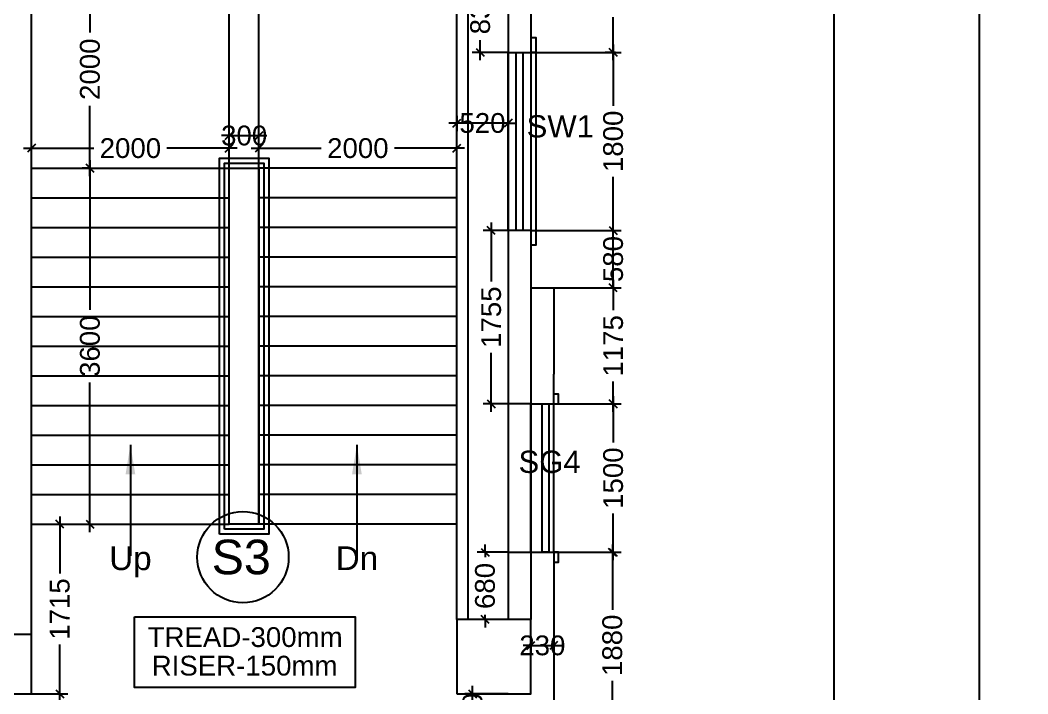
# Model space of a CAD drawing. Extents: x 7897917 to 8423973, y -6487334 to -6173396.
# Drawn here: x 8033650 to 8043838, y -6345081 to -6338270 of the extents above; entities that cross this region are included whole.
import ezdxf
from ezdxf.enums import TextEntityAlignment as Align

# ---------------------------------------------------------------- set-up
doc = ezdxf.new("R2010")
doc.units = 0
doc.header["$LTSCALE"] = 600
doc.header["$MEASUREMENT"] = 0
doc.header["$PDMODE"] = 35
doc.layers.get('0').update_dxf_attribs({"linetype": 'CONTINUOUS'})
doc.layers.get('Defpoints').update_dxf_attribs({"linetype": 'CONTINUOUS'})
for name, color, linetype in [('chajja', 7, 'CONTINUOUS'), ('DIM', 8, 'CONTINUOUS'), ('Ele Proje.', 7, 'CONTINUOUS'), ('Ele. Proj', 7, 'CONTINUOUS'), ('joinery', 7, 'CONTINUOUS'), ('LA-column', 3, 'CONTINUOUS'), ('Railing', 21, 'CONTINUOUS'), ('Staircase', 7, 'CONTINUOUS'), ('Stairscase', 7, 'CONTINUOUS'), ('STEPS', 7, 'CONTINUOUS'), ('TEXT', 6, 'CONTINUOUS'), ('Walls', 7, 'CONTINUOUS'), ('WIN', 151, 'CONTINUOUS'), ('Working Dim', 5, 'CONTINUOUS')]:
    doc.layers.add(name, color=color, linetype=linetype)
doc.styles.add('ari', font='arial.ttf')
doc.styles.add('ARIAL', font='arial.ttf')
doc.styles.get("Standard").update_dxf_attribs({"font": 'romans.shx'})
doc.dimstyles.new('int. dim', dxfattribs={"dimtxt": 450, "dimasz": 80, "dimexe": 80, "dimexo": 0, "dimgap": 70, "dimtad": 0, "dimdec": 0, "dimzin": 12, "dimdsep": 46, "dimtxsty": 'ari', "dimblk": 'OBLIQUE', "dimcen": 2, "dimdle": 80, "dimclrd": 256, "dimclre": 256, "dimclrt": 6, "dimadec": 0, "dimazin": 0, "dimtfac": 1, "dimtdec": 0, "dimtix": 1, "dimtmove": 2, "dimatfit": 3, "dimfxl": 1, "dimtolj": 1, "dimtzin": 0, "dimlwd": -1, "dimlwe": -1, "dimarcsym": 0})
doc.dimstyles.new('STANDARD$0', dxfattribs={"dimscale": 0, "dimtxt": 150, "dimasz": 125, "dimexe": 0.75, "dimexo": 1, "dimgap": 25, "dimtad": 1, "dimdec": 0, "dimdsep": 46, "dimtxsty": 'Standard', "dimblk1": 'DOT', "dimblk2": 'DOT', "dimsah": 1, "dimcen": 2.5, "dimclrd": 1, "dimclre": 1, "dimclrt": 3, "dimadec": 0, "dimazin": 0, "dimtfac": 1, "dimtdec": 0, "dimtmove": 0, "dimatfit": 3, "dimldrblk": 'DOT', "dimfxl": 1, "dimtolj": 1, "dimtzin": 0, "dimarcsym": 0})

# ---------------------------------------------------------------- blocks, each defined once
blk = doc.blocks.new('_Oblique')
at = {"color": 0, "linetype": 'ByBlock', "lineweight": -2}
blk.add_line((-0.5, -0.5), (0.5, 0.5), dxfattribs=at)
blk = doc.blocks.new('*D234')
at = {"layer": 'Defpoints', "color": 0, "transparency": 16777216}
for p in [(8038814.099037186, -6337015.365521153, 5.131057828136074), (8038813.921112464, -6454873.916221187), (8043345.835860398, -6454873.916221187)]:
    blk.add_point(p, dxfattribs=at)
at = {"layer": 'DIM', "color": 8, "transparency": 16777216}
for p, q in [((8043345.835860398, -6336715.365521153), (8043345.835860398, -6393995.738415509)), ((8038814.099037186, -6337015.365521153), (8043645.835860398, -6337015.365521153)), ((8043345.835860398, -6455173.916221187), (8043345.835860398, -6397893.543326832)), ((8038813.921112464, -6454873.916221187), (8043645.835860398, -6454873.916221187))]:
    blk.add_line(p, q, dxfattribs=at)
at = {"layer": 'DIM', "color": 8, "transparency": 16777216, "xscale": 300, "yscale": 300, "zscale": 300}
for p, rotation in [((8043345.835860398, -6337015.365521153), 90), ((8043345.835860398, -6454873.916221187), 270)]:
    blk.add_blockref('_Oblique', p, dxfattribs=dict(at, rotation=rotation))
at = {"layer": 'DIM', "color": 7, "transparency": 16777216, "insert": (8043345.8358604, -6395944.64087117), "char_height": 750, "attachment_point": 5, "rotation": 90, "style": 'ari'}
blk.add_mtext('\\A1;117.86m', dxfattribs=at)
blk = doc.blocks.new('*D235')
at = {"layer": 'Defpoints', "color": 0, "transparency": 16777216}
for p in [(8038814.099037186, -6337015.365521153, 4.100008518121458), (8041875.79803197, -6337015.365521153), (8038813.921112465, -6372995.776310718, -1.031049310014616)]:
    blk.add_point(p, dxfattribs=at)
at = {"layer": 'DIM', "color": 8, "transparency": 16777216}
for p, q in [((8041875.79803197, -6336715.365521153), (8041875.79803197, -6353312.978146495)), ((8038814.099037186, -6337015.365521153), (8042175.79803197, -6337015.365521153)), ((8041875.79803197, -6373295.776310718), (8041875.79803197, -6356698.163685376)), ((8038813.921112465, -6372995.776310718), (8042175.79803197, -6372995.776310718))]:
    blk.add_line(p, q, dxfattribs=at)
at = {"layer": 'DIM', "color": 8, "transparency": 16777216, "xscale": 300, "yscale": 300, "zscale": 300}
for p, rotation in [((8041875.79803197, -6337015.365521153), 90), ((8041875.79803197, -6372995.776310718), 270)]:
    blk.add_blockref('_Oblique', p, dxfattribs=dict(at, rotation=rotation))
at = {"layer": 'DIM', "color": 7, "transparency": 16777216, "insert": (8041875.798031972, -6355005.570915935), "char_height": 750, "attachment_point": 5, "rotation": 90, "style": 'ari'}
blk.add_mtext('\\A1;35.98m', dxfattribs=at)
blk = doc.blocks.new('*D891')
at = {"layer": 'Defpoints', "color": 0, "transparency": 16777216}
for p in [(8033764.812997095, -6339564.635084581), (8033764.812997095, -6339765.917351328, 14.83048742367828), (8035764.400998797, -6339765.917335688, 1.03104933321642)]:
    blk.add_point(p, dxfattribs=at)
at = {"layer": 'Working Dim', "transparency": 16777216}
for p, q in [((8033684.812997095, -6339564.635084581), (8034394.606997946, -6339564.635084581)), ((8033764.812997095, -6339765.917351328), (8033764.812997095, -6339484.635084581)), ((8035844.400998797, -6339564.635084581), (8035134.606997946, -6339564.635084581)), ((8035764.400998797, -6339765.917335688), (8035764.400998797, -6339484.635084581))]:
    blk.add_line(p, q, dxfattribs=at)
at = {"layer": 'Working Dim', "transparency": 16777216, "xscale": 80, "yscale": 80, "zscale": 80, "rotation": 180}
blk.add_blockref('_Oblique', (8033764.812997095, -6339564.635084581), dxfattribs=at)
at = {"layer": 'Working Dim', "transparency": 16777216, "xscale": 80, "yscale": 80, "zscale": 80}
blk.add_blockref('_Oblique', (8035764.400998797, -6339564.635084581), dxfattribs=at)
at = {"layer": 'Working Dim', "color": 6, "transparency": 16777216, "insert": (8034764.606997946, -6339564.635084581), "char_height": 200, "attachment_point": 5, "style": 'ari'}
blk.add_mtext('\\A1;2000', dxfattribs=at)
blk = doc.blocks.new('*D892')
at = {"layer": 'Defpoints', "color": 0, "transparency": 16777216}
for p in [(8038064.011003054, -6339564.635084581), (8036064.633575307, -6339765.917342285, 1.03104933321642), (8038064.011003054, -6339765.917351327, 14.83048742370011)]:
    blk.add_point(p, dxfattribs=at)
at = {"layer": 'Working Dim', "transparency": 16777216}
for p, q in [((8035984.633575307, -6339564.635084581), (8036694.32228918, -6339564.635084581)), ((8036064.633575307, -6339765.917342285), (8036064.633575307, -6339484.635084581)), ((8038144.011003054, -6339564.635084581), (8037434.32228918, -6339564.635084581)), ((8038064.011003054, -6339765.917351327), (8038064.011003054, -6339484.635084581))]:
    blk.add_line(p, q, dxfattribs=at)
at = {"layer": 'Working Dim', "transparency": 16777216, "xscale": 80, "yscale": 80, "zscale": 80, "rotation": 180}
blk.add_blockref('_Oblique', (8036064.633575307, -6339564.635084581), dxfattribs=at)
at = {"layer": 'Working Dim', "transparency": 16777216, "xscale": 80, "yscale": 80, "zscale": 80}
blk.add_blockref('_Oblique', (8038064.011003054, -6339564.635084581), dxfattribs=at)
at = {"layer": 'Working Dim', "color": 6, "transparency": 16777216, "insert": (8037064.32228918, -6339564.635084581), "char_height": 200, "attachment_point": 5, "style": 'ari'}
blk.add_mtext('\\A1;2000', dxfattribs=at)
blk = doc.blocks.new('*D904')
at = {"layer": 'Defpoints', "color": 0, "transparency": 16777216}
for p in [(8036064.633575306, -6339437.044125341), (8035764.400998797, -6339765.917335687), (8036064.633575306, -6339765.917335687, 1.031049333210831)]:
    blk.add_point(p, dxfattribs=at)
at = {"layer": 'Working Dim', "transparency": 16777216}
for p, q in [((8035764.400998797, -6339765.917335687), (8035764.400998797, -6339357.044125341)), ((8036064.633575306, -6339765.917335687), (8036064.633575306, -6339357.044125341)), ((8035764.400998797, -6339437.044125341), (8035684.400998797, -6339437.044125341)), ((8035764.400998797, -6339437.044125341), (8036064.633575306, -6339437.044125341)), ((8036064.633575306, -6339437.044125341), (8036144.633575306, -6339437.044125341))]:
    blk.add_line(p, q, dxfattribs=at)
at = {"layer": 'Working Dim', "transparency": 16777216, "xscale": 80, "yscale": 80, "zscale": 80}
blk.add_blockref('_Oblique', (8035764.400998797, -6339437.044125341), dxfattribs=at)
at = {"layer": 'Working Dim', "transparency": 16777216, "xscale": 80, "yscale": 80, "zscale": 80, "rotation": 180}
blk.add_blockref('_Oblique', (8036064.633575306, -6339437.044125341), dxfattribs=at)
at = {"layer": 'Working Dim', "color": 6, "transparency": 16777216, "insert": (8035914.517287051, -6339437.044125341), "char_height": 200, "attachment_point": 5, "style": 'ari'}
blk.add_mtext('\\A1;300', dxfattribs=at)
blk = doc.blocks.new('*D905')
at = {"layer": 'Defpoints', "color": 0, "transparency": 16777216}
for p in [(8034355.830031091, -6339765.917335686, 1.03104944535562), (8034355.830031085, -6339765.917335686), (8033920.544275256, -6343365.917335683, 1.031049445356541)]:
    blk.add_point(p, dxfattribs=at)
at = {"layer": 'Working Dim', "transparency": 16777216}
for p, q in [((8034355.830031085, -6339685.917335686), (8034355.830031085, -6341197.69086911)), ((8034355.830031091, -6339765.917335686), (8034275.830031085, -6339765.917335686)), ((8034355.830031085, -6343445.917335683), (8034355.830031085, -6341934.143802261)), ((8033920.544275256, -6343365.917335683), (8034435.830031085, -6343365.917335683))]:
    blk.add_line(p, q, dxfattribs=at)
at = {"layer": 'Working Dim', "transparency": 16777216, "xscale": 80, "yscale": 80, "zscale": 80}
for p, rotation in [((8034355.830031085, -6339765.917335686), 90), ((8034355.830031085, -6343365.917335683), 270)]:
    blk.add_blockref('_Oblique', p, dxfattribs=dict(at, rotation=rotation))
at = {"layer": 'Working Dim', "color": 6, "transparency": 16777216, "insert": (8034355.830031087, -6341565.917335684), "char_height": 200, "attachment_point": 5, "rotation": 90, "style": 'ari'}
blk.add_mtext('\\A1;3600', dxfattribs=at)
blk = doc.blocks.new('*D906')
at = {"layer": 'Defpoints', "color": 0, "transparency": 16777216}
for p in [(8034355.830034158, -6337765.516498879, 14.83048742367828), (8034355.830031085, -6337765.516498879), (8034355.830031091, -6339765.917335686, 1.03104944535562)]:
    blk.add_point(p, dxfattribs=at)
at = {"layer": 'Working Dim', "transparency": 16777216}
for p, q in [((8034355.830031085, -6337685.516498879), (8034355.830031085, -6338395.716917282)), ((8034355.830034158, -6337765.516498879), (8034275.830031085, -6337765.516498879)), ((8034355.830031085, -6339845.917335686), (8034355.830031085, -6339135.716917282)), ((8034355.830031091, -6339765.917335686), (8034275.830031085, -6339765.917335686))]:
    blk.add_line(p, q, dxfattribs=at)
at = {"layer": 'Working Dim', "transparency": 16777216, "xscale": 80, "yscale": 80, "zscale": 80}
for p, rotation in [((8034355.830031085, -6337765.516498879), 90), ((8034355.830031085, -6339765.917335686), 270)]:
    blk.add_blockref('_Oblique', p, dxfattribs=dict(at, rotation=rotation))
at = {"layer": 'Working Dim', "color": 6, "transparency": 16777216, "insert": (8034355.830031087, -6338765.716917281), "char_height": 200, "attachment_point": 5, "rotation": 90, "style": 'ari'}
blk.add_mtext('\\A1;2000', dxfattribs=at)
blk = doc.blocks.new('*D1242')
at = {"layer": 'Defpoints', "color": 0, "transparency": 16777216}
for p in [(8033765.280981665, -6343365.917335683, 1.031049445504323), (8034051.055518573, -6343365.917335683), (8033765.280981663, -6345080.476712003, 11176.85139845695)]:
    blk.add_point(p, dxfattribs=at)
at = {"layer": 'Working Dim', "transparency": 16777216}
for p, q in [((8034051.055518573, -6343285.917335683), (8034051.055518573, -6343863.224308972)), ((8033765.280981665, -6343365.917335683), (8034131.055518573, -6343365.917335683)), ((8034051.055518573, -6345160.476712003), (8034051.055518573, -6344583.169738713)), ((8033765.280981663, -6345080.476712003), (8034131.055518573, -6345080.476712003))]:
    blk.add_line(p, q, dxfattribs=at)
at = {"layer": 'Working Dim', "transparency": 16777216, "xscale": 80, "yscale": 80, "zscale": 80}
for p, rotation in [((8034051.055518573, -6343365.917335683), 90), ((8034051.055518573, -6345080.476712003), 270)]:
    blk.add_blockref('_Oblique', p, dxfattribs=dict(at, rotation=rotation))
at = {"layer": 'Working Dim', "color": 6, "transparency": 16777216, "insert": (8034051.055518575, -6344223.197023842), "char_height": 200, "attachment_point": 5, "rotation": 90, "style": 'ari'}
blk.add_mtext('\\A1;1715', dxfattribs=at)
blk = doc.blocks.new('*D1408')
at = {"layer": 'Defpoints', "color": 0, "transparency": 16777216}
for p in [(8039044.048847394, -6340974.738257286), (8039645.861711658, -6340974.738257286), (8039044.06114171, -6342149.743591747)]:
    blk.add_point(p, dxfattribs=at)
at = {"layer": 'Working Dim', "transparency": 16777216}
for p, q in [((8039645.861711658, -6340894.738257286), (8039645.861711658, -6341202.268209646)), ((8039044.048847394, -6340974.738257286), (8039725.861711658, -6340974.738257286)), ((8039645.861711658, -6342229.743591747), (8039645.861711658, -6341922.213639387)), ((8039044.06114171, -6342149.743591747), (8039725.861711658, -6342149.743591747))]:
    blk.add_line(p, q, dxfattribs=at)
at = {"layer": 'Working Dim', "transparency": 16777216, "xscale": 80, "yscale": 80, "zscale": 80}
for p, rotation in [((8039645.861711658, -6340974.738257286), 90), ((8039645.861711658, -6342149.743591747), 270)]:
    blk.add_blockref('_Oblique', p, dxfattribs=dict(at, rotation=rotation))
at = {"layer": 'Working Dim', "color": 6, "transparency": 16777216, "insert": (8039645.861711659, -6341562.240924516), "char_height": 200, "attachment_point": 5, "rotation": 90, "style": 'ari'}
blk.add_mtext('\\A1;1175', dxfattribs=at)
blk = doc.blocks.new('*D1409')
at = {"layer": 'Defpoints', "color": 0, "transparency": 16777216}
for p in [(8038814.048900323, -6337164.866209297, 44.80457261608811), (8039645.832119063, -6337164.866209297), (8038814.048900323, -6338594.95500421, 36.13619233037204)]:
    blk.add_point(p, dxfattribs=at)
at = {"layer": 'Working Dim', "transparency": 16777216}
for p, q in [((8039645.832119063, -6337084.866209297), (8039645.832119063, -6337521.029297067)), ((8038814.048900323, -6337164.866209297), (8039725.832119063, -6337164.866209297)), ((8039645.832119063, -6338674.95500421), (8039645.832119063, -6338238.791916439)), ((8038814.048900323, -6338594.95500421), (8039725.832119063, -6338594.95500421))]:
    blk.add_line(p, q, dxfattribs=at)
at = {"layer": 'Working Dim', "transparency": 16777216, "xscale": 80, "yscale": 80, "zscale": 80}
for p, rotation in [((8039645.832119063, -6337164.866209297), 90), ((8039645.832119063, -6338594.95500421), 270)]:
    blk.add_blockref('_Oblique', p, dxfattribs=dict(at, rotation=rotation))
at = {"layer": 'Working Dim', "color": 6, "transparency": 16777216, "insert": (8039645.832119065, -6337879.910606752), "char_height": 200, "attachment_point": 5, "rotation": 90, "style": 'ari'}
blk.add_mtext('\\A1;1430', dxfattribs=at)
blk = doc.blocks.new('*D1410')
at = {"layer": 'Defpoints', "color": 0, "transparency": 16777216}
for p in [(8038301.39696189, -6337764.844354635), (8038584.051141577, -6337764.844354635, 63.04131831486474), (8038584.048847394, -6338594.95500421, 36.13619233037204)]:
    blk.add_point(p, dxfattribs=at)
at = {"layer": 'Working Dim', "transparency": 16777216}
for p, q in [((8038301.39696189, -6337684.844354635), (8038301.39696189, -6337889.162980923)), ((8038584.051141577, -6337764.844354635), (8038221.39696189, -6337764.844354635)), ((8038301.39696189, -6338674.95500421), (8038301.39696189, -6338470.636377921)), ((8038584.048847394, -6338594.95500421), (8038221.39696189, -6338594.95500421))]:
    blk.add_line(p, q, dxfattribs=at)
at = {"layer": 'Working Dim', "transparency": 16777216, "xscale": 80, "yscale": 80, "zscale": 80}
for p, rotation in [((8038301.39696189, -6337764.844354635), 90), ((8038301.39696189, -6338594.95500421), 270)]:
    blk.add_blockref('_Oblique', p, dxfattribs=dict(at, rotation=rotation))
at = {"layer": 'Working Dim', "color": 6, "transparency": 16777216, "insert": (8038301.396961892, -6338179.899679421), "char_height": 200, "attachment_point": 5, "rotation": 90, "style": 'ari'}
blk.add_mtext('\\A1;830', dxfattribs=at)
blk = doc.blocks.new('*D1411')
at = {"layer": 'Defpoints', "color": 0, "transparency": 16777216}
for p in [(8039094.067867906, -6342149.743591906, 14.25348385769404), (8039645.861711658, -6342149.743591906), (8039044.068099713, -6343649.743591906, 19.38454168436873)]:
    blk.add_point(p, dxfattribs=at)
at = {"layer": 'Working Dim', "transparency": 16777216}
for p, q in [((8039645.861711658, -6342069.743591906), (8039645.861711658, -6342540.862282219)), ((8039094.067867906, -6342149.743591906), (8039725.861711658, -6342149.743591906)), ((8039645.861711658, -6343729.743591906), (8039645.861711658, -6343258.624901592)), ((8039044.068099713, -6343649.743591906), (8039725.861711658, -6343649.743591906))]:
    blk.add_line(p, q, dxfattribs=at)
at = {"layer": 'Working Dim', "transparency": 16777216, "xscale": 80, "yscale": 80, "zscale": 80}
for p, rotation in [((8039645.861711658, -6342149.743591906), 90), ((8039645.861711658, -6343649.743591906), 270)]:
    blk.add_blockref('_Oblique', p, dxfattribs=dict(at, rotation=rotation))
at = {"layer": 'Working Dim', "color": 6, "transparency": 16777216, "insert": (8039645.861711659, -6342899.743591905), "char_height": 200, "attachment_point": 5, "rotation": 90, "style": 'ari'}
blk.add_mtext('\\A1;1500', dxfattribs=at)
blk = doc.blocks.new('*D1412')
at = {"layer": 'Defpoints', "color": 0, "transparency": 16777216}
for p in [(8038813.858633659, -6340394.925411613, 110.4381130434931), (8039645.861711658, -6340394.925411613), (8039044.048847396, -6340974.738257288, 111.389218223738)]:
    blk.add_point(p, dxfattribs=at)
at = {"layer": 'Working Dim', "transparency": 16777216}
for p, q in [((8038813.858633659, -6340394.925411613), (8039725.861711658, -6340394.925411613)), ((8039645.861711658, -6340394.925411613), (8039645.861711658, -6340314.925411613)), ((8039645.861711658, -6340974.738257288), (8039645.861711658, -6340394.925411613)), ((8039044.048847396, -6340974.738257288), (8039725.861711658, -6340974.738257288)), ((8039645.861711658, -6340974.738257288), (8039645.861711658, -6341054.738257288))]:
    blk.add_line(p, q, dxfattribs=at)
at = {"layer": 'Working Dim', "transparency": 16777216, "xscale": 80, "yscale": 80, "zscale": 80}
for p, rotation in [((8039645.861711658, -6340394.925411613), 270), ((8039645.861711658, -6340974.738257288), 90)]:
    blk.add_blockref('_Oblique', p, dxfattribs=dict(at, rotation=rotation))
at = {"layer": 'Working Dim', "color": 6, "transparency": 16777216, "insert": (8039645.861711659, -6340684.831834449), "char_height": 200, "attachment_point": 5, "rotation": 90, "style": 'ari'}
blk.add_mtext('\\A1;580', dxfattribs=at)
blk = doc.blocks.new('*D1413')
at = {"layer": 'Defpoints', "color": 0, "transparency": 16777216}
for p in [(8039645.861711658, -6338594.95500421), (8039668.22053015, -6338594.95500421, 4.502714918353917), (8038813.858633659, -6340394.925411613, 110.4381130434931)]:
    blk.add_point(p, dxfattribs=at)
at = {"layer": 'Working Dim', "transparency": 16777216}
for p, q in [((8039645.861711658, -6338514.95500421), (8039645.861711658, -6339136.058898225)), ((8039668.22053015, -6338594.95500421), (8039565.861711658, -6338594.95500421)), ((8039645.861711658, -6340474.925411613), (8039645.861711658, -6339853.821517598)), ((8038813.858633659, -6340394.925411613), (8039725.861711658, -6340394.925411613))]:
    blk.add_line(p, q, dxfattribs=at)
at = {"layer": 'Working Dim', "transparency": 16777216, "xscale": 80, "yscale": 80, "zscale": 80}
for p, rotation in [((8039645.861711658, -6338594.95500421), 90), ((8039645.861711658, -6340394.925411613), 270)]:
    blk.add_blockref('_Oblique', p, dxfattribs=dict(at, rotation=rotation))
at = {"layer": 'Working Dim', "color": 6, "transparency": 16777216, "insert": (8039645.861711659, -6339494.940207911), "char_height": 200, "attachment_point": 5, "rotation": 90, "style": 'ari'}
blk.add_mtext('\\A1;1800', dxfattribs=at)
blk = doc.blocks.new('*D1415')
at = {"layer": 'Defpoints', "color": 0, "transparency": 16777216}
for p in [(8038224.219970956, -6345079.975422397), (8038583.838230371, -6345079.975422397, 36.13619233055215), (8038583.838230371, -6345530.183002745, 27.03005586507692)]:
    blk.add_point(p, dxfattribs=at)
at = {"layer": 'Working Dim', "transparency": 16777216}
for p, q in [((8038583.838230371, -6345079.975422397), (8038144.219970956, -6345079.975422397)), ((8038224.219970956, -6345079.975422397), (8038224.219970956, -6344999.975422397)), ((8038224.219970956, -6345530.183002745), (8038224.219970956, -6345079.975422397)), ((8038583.838230371, -6345530.183002745), (8038144.219970956, -6345530.183002745)), ((8038224.219970956, -6345530.183002745), (8038224.219970956, -6345610.183002745))]:
    blk.add_line(p, q, dxfattribs=at)
at = {"layer": 'Working Dim', "transparency": 16777216, "xscale": 80, "yscale": 80, "zscale": 80}
for p, rotation in [((8038224.219970956, -6345079.975422397), 270), ((8038224.219970956, -6345530.183002745), 90)]:
    blk.add_blockref('_Oblique', p, dxfattribs=dict(at, rotation=rotation))
at = {"layer": 'Working Dim', "color": 6, "transparency": 16777216, "insert": (8038224.219970957, -6345305.07921257), "char_height": 200, "attachment_point": 5, "rotation": 90, "style": 'ari'}
blk.add_mtext('\\A1;450', dxfattribs=at)
blk = doc.blocks.new('*D1416')
at = {"layer": 'Defpoints', "color": 0, "transparency": 16777216}
for p in [(8039044.075057346, -6343649.743592068, 186.3194818464603), (8039043.838223241, -6345530.182025424, 103.41152103091), (8039637.073996422, -6345530.182025424)]:
    blk.add_point(p, dxfattribs=at)
at = {"layer": 'Working Dim', "transparency": 16777216}
for p, q in [((8039044.075057346, -6343649.743592068), (8039717.073996422, -6343649.743592068)), ((8039637.073996422, -6343569.743592068), (8039637.073996422, -6344231.08149906)), ((8039637.073996422, -6345610.182025424), (8039637.073996422, -6344948.844118432)), ((8039043.838223241, -6345530.182025424), (8039717.073996422, -6345530.182025424))]:
    blk.add_line(p, q, dxfattribs=at)
at = {"layer": 'Working Dim', "transparency": 16777216, "xscale": 80, "yscale": 80, "zscale": 80}
for p, rotation in [((8039637.073996422, -6343649.743592068), 90), ((8039637.073996422, -6345530.182025424), 270)]:
    blk.add_blockref('_Oblique', p, dxfattribs=dict(at, rotation=rotation))
at = {"layer": 'Working Dim', "color": 6, "transparency": 16777216, "insert": (8039637.073996424, -6344589.962808745), "char_height": 200, "attachment_point": 5, "rotation": 90, "style": 'ari'}
blk.add_mtext('\\A1;1880', dxfattribs=at)
blk = doc.blocks.new('*D1418')
at = {"layer": 'Defpoints', "color": 0, "transparency": 16777216}
for p in [(8038814.288307736, -6344501.715779118, 68.57508254323376), (8039044.048847396, -6344509.031143969, 180.8994796080515), (8039044.048847396, -6344591.932291359)]:
    blk.add_point(p, dxfattribs=at)
at = {"layer": 'Working Dim', "transparency": 16777216}
for p, q in [((8038814.288307736, -6344501.715779118), (8038814.288307736, -6344671.932291359)), ((8039044.048847396, -6344509.031143969), (8039044.048847396, -6344671.932291359)), ((8038814.288307736, -6344591.932291359), (8038734.288307736, -6344591.932291359)), ((8038814.288307736, -6344591.932291359), (8039044.048847396, -6344591.932291359)), ((8039044.048847396, -6344591.932291359), (8039124.048847396, -6344591.932291359))]:
    blk.add_line(p, q, dxfattribs=at)
at = {"layer": 'Working Dim', "transparency": 16777216, "xscale": 80, "yscale": 80, "zscale": 80}
blk.add_blockref('_Oblique', (8038814.288307736, -6344591.932291359), dxfattribs=at)
at = {"layer": 'Working Dim', "transparency": 16777216, "xscale": 80, "yscale": 80, "zscale": 80, "rotation": 180}
blk.add_blockref('_Oblique', (8039044.048847396, -6344591.932291359), dxfattribs=at)
at = {"layer": 'Working Dim', "color": 6, "transparency": 16777216, "insert": (8038929.168577566, -6344591.932291359), "char_height": 200, "attachment_point": 5, "style": 'ari'}
blk.add_mtext('\\A1;230', dxfattribs=at)
blk = doc.blocks.new('*D1419')
at = {"layer": 'Defpoints', "color": 0, "transparency": 16777216}
for p in [(8038350.283722557, -6343649.769000865), (8038584.018041725, -6343649.769000865, 69.6061318532452), (8038584.018041725, -6344329.916981216, 69.6061318532452)]:
    blk.add_point(p, dxfattribs=at)
at = {"layer": 'Working Dim', "transparency": 16777216}
for p, q in [((8038584.018041725, -6343649.769000865), (8038270.283722557, -6343649.769000865)), ((8038350.283722557, -6343649.769000865), (8038350.283722557, -6343569.769000865)), ((8038350.283722557, -6343649.769000865), (8038350.283722557, -6343698.697015597)), ((8038584.018041725, -6344329.916981216), (8038270.283722557, -6344329.916981216)), ((8038350.283722557, -6344329.916981216), (8038350.283722557, -6344280.988966484)), ((8038350.283722557, -6344329.916981216), (8038350.283722557, -6344409.916981216))]:
    blk.add_line(p, q, dxfattribs=at)
at = {"layer": 'Working Dim', "transparency": 16777216, "xscale": 80, "yscale": 80, "zscale": 80}
for p, rotation in [((8038350.283722557, -6343649.769000865), 270), ((8038350.283722557, -6344329.916981216), 90)]:
    blk.add_blockref('_Oblique', p, dxfattribs=dict(at, rotation=rotation))
at = {"layer": 'Working Dim', "color": 6, "transparency": 16777216, "insert": (8038350.283722559, -6343989.842991039), "char_height": 200, "attachment_point": 5, "rotation": 90, "style": 'ari'}
blk.add_mtext('\\A1;680', dxfattribs=at)
blk = doc.blocks.new('*D1420')
at = {"layer": 'Defpoints', "color": 0, "transparency": 16777216}
for p in [(8038412.570069417, -6340394.955004441), (8038584.018041725, -6340394.955004441, 148.6364039938917), (8038584.018041725, -6342149.738257536, 69.6061318532452)]:
    blk.add_point(p, dxfattribs=at)
at = {"layer": 'Working Dim', "transparency": 16777216}
for p, q in [((8038584.018041725, -6340394.955004441), (8038332.570069417, -6340394.955004441)), ((8038412.570069417, -6340314.955004441), (8038412.570069417, -6340912.373916118)), ((8038412.570069417, -6342229.738257536), (8038412.570069417, -6341632.319345859)), ((8038584.018041725, -6342149.738257536), (8038332.570069417, -6342149.738257536))]:
    blk.add_line(p, q, dxfattribs=at)
at = {"layer": 'Working Dim', "transparency": 16777216, "xscale": 80, "yscale": 80, "zscale": 80}
for p, rotation in [((8038412.570069417, -6340394.955004441), 90), ((8038412.570069417, -6342149.738257536), 270)]:
    blk.add_blockref('_Oblique', p, dxfattribs=dict(at, rotation=rotation))
at = {"layer": 'Working Dim', "color": 6, "transparency": 16777216, "insert": (8038412.570069419, -6341272.346630988), "char_height": 200, "attachment_point": 5, "rotation": 90, "style": 'ari'}
blk.add_mtext('\\A1;1755', dxfattribs=at)
blk = doc.blocks.new('*D1421')
at = {"layer": 'Defpoints', "color": 0, "transparency": 16777216}
for p in [(8038064.011028564, -6339235.963385629, 84.43661927696668), (8038584.018041725, -6339235.963388614, 69.6061318532452), (8038064.011028564, -6339310.327159005)]:
    blk.add_point(p, dxfattribs=at)
at = {"layer": 'Working Dim', "transparency": 16777216}
for p, q in [((8038064.011028564, -6339235.963385629), (8038064.011028564, -6339390.327159005)), ((8038584.018041725, -6339235.963388614), (8038584.018041725, -6339390.327159005)), ((8038064.011028564, -6339310.327159005), (8037984.011028564, -6339310.327159005)), ((8038584.018041725, -6339310.327159005), (8038064.011028564, -6339310.327159005)), ((8038584.018041725, -6339310.327159005), (8038664.018041725, -6339310.327159005))]:
    blk.add_line(p, q, dxfattribs=at)
at = {"layer": 'Working Dim', "transparency": 16777216, "xscale": 80, "yscale": 80, "zscale": 80}
blk.add_blockref('_Oblique', (8038064.011028564, -6339310.327159005), dxfattribs=at)
at = {"layer": 'Working Dim', "transparency": 16777216, "xscale": 80, "yscale": 80, "zscale": 80, "rotation": 180}
blk.add_blockref('_Oblique', (8038584.018041725, -6339310.327159005), dxfattribs=at)
at = {"layer": 'Working Dim', "color": 6, "transparency": 16777216, "insert": (8038324.014535144, -6339310.327159005), "char_height": 200, "attachment_point": 5, "style": 'ari'}
blk.add_mtext('\\A1;520', dxfattribs=at)

msp = doc.modelspace()

# ---------------------------------------------------------------- linework, layer by layer
msp.add_circle((8035902.595148383, -6343698.818781571, -12.76838880366449), 461.524988287693)
at = {"layer": 'chajja', "color": 8}
for p, q in [((8038864.048668513, -6338594.955004441, 100.0480875058729), (8038864.048668515, -6340394.955004441, 100.0480875058729)), ((8039044.068099713, -6343649.743591906, 144.9243218064234), (8039044.068099715, -6342149.743591906, 144.9243218064234))]:
    msp.add_line(p, q, dxfattribs=at)
at = {"layer": 'Ele Proje.'}
for points, elevation in [([(8038814.048900323, -6338444.955004441), (8038864.048668515, -6338444.955004441), (8038864.048668513, -6338594.955004441), (8038814.048900323, -6338594.955004441)], 105.1791453338283), ([(8038814.048900323, -6340394.955004441), (8038864.048668515, -6340394.955004441), (8038864.048668513, -6340544.955004441), (8038814.048900323, -6340544.955004441)], 105.1791453338283), ([(8039044.068099714, -6342149.743591906), (8039094.067867906, -6342149.743591906), (8039094.067867904, -6342049.743591906), (8039044.068099714, -6342049.743591906)], 137.7161683212417), ([(8039044.068099714, -6343749.743591906), (8039094.067867906, -6343749.743591906), (8039094.067867904, -6343649.743591906), (8039044.068099714, -6343649.743591906)], 137.7161683212417)]:
    msp.add_lwpolyline(points, dxfattribs=dict(at, elevation=elevation))
at = {"layer": 'Ele. Proj', "color": 1}
for p, q in [((8038814.048847394, -6340974.738257287, 175.8684360715328), (8039044.048847396, -6340974.738257288, 175.9294563088403)), ((8039044.048847394, -6340974.738257287, 175.9294563088401), (8039044.048847394, -6341849.743756209, 175.9294563088401)), ((8039044.068099715, -6342149.743591909, 144.9243218064234), (8039044.068099713, -6341849.738257536, 144.9243218064234)), ((8038814.068099713, -6342149.738257536, 144.9243218064234), (8039044.068099715, -6342149.743591909, 144.9243218064234)), ((8038814.068331522, -6343649.738257536, 144.9243218064234), (8039044.068099713, -6343649.743591906, 144.9243218064234)), ((8039044.068099713, -6343649.743591906, 144.9243218064234), (8039044.068099713, -6343949.738257535, 144.9243218064234)), ((8039044.048847394, -6343949.738257535, 175.9294563088401), (8039044.048847395, -6345530.183002745, 72.99963661485471))]:
    msp.add_line(p, q, dxfattribs=at)
at = {"layer": 'LA-column', "color": 2}
for points, elevation in [([(8038064.015902611, -6345080.523312617), (8038814.015902611, -6345080.523312617), (8038814.015902611, -6344330.523312617), (8038064.015902611, -6344330.523312617)], 1.031049310015078), ([(8033165.280981663, -6345080.476712003), (8033765.280981663, -6345080.476712003), (8033765.280981663, -6344480.476712003), (8033165.280981663, -6344480.476712003)], 11176.85139845695)]:
    msp.add_lwpolyline(points, close=True, dxfattribs=dict(at, elevation=elevation))
at = {"layer": 'Railing', "linetype": 'Continuous'}
for p, q in [((8038064.009806466, -6344330.527039013), (8038064.009844156, -6337765.516504566)), ((8038179.009806466, -6344330.527039673), (8038179.009844156, -6337765.516505226))]:
    msp.add_line(p, q, dxfattribs=at)
at = {"layer": 'Railing', "linetype": 'Continuous', "elevation": 1.03104933321642}
for points in [[(8035664.364980069, -6343465.918502845), (8035664.36498007, -6339665.916167432), (8036164.634741366, -6339665.916178426), (8036164.634741363, -6343465.918513836)], [(8035714.365563097, -6343415.917920914), (8035714.365563098, -6339715.91675156), (8036114.634158337, -6339715.916760355), (8036114.634158335, -6343415.917929709)]]:
    msp.add_lwpolyline(points, close=True, dxfattribs=at)
at = {"layer": 'Stairscase', "color": 7, "linetype": 'Continuous'}
for p, q in [((8035764.499860717, -6339765.917338986, 1.031049333216419), (8035764.499860718, -6337765.56809756, 1.031049333216419)), ((8036064.499860717, -6339765.917338986, 1.031049333216419), (8036064.499860717, -6337765.56809756, 1.031049333216419)), ((8033764.366146127, -6339765.917335683, 1.031049445356541), (8035764.366146127, -6339765.917335687, 1.031049445356541)), ((8035764.366146126, -6343365.917338984, 2.062098890912959), (8035764.366146127, -6339765.917335687, 1.031049445356541)), ((8036064.633575306, -6343365.917345582, 2.062098778772838), (8036064.633575307, -6339765.917342285, 1.03104933321642)), ((8038064.633575307, -6339765.917342281, 1.03104933321642), (8036064.633575307, -6339765.917342285, 1.03104933321642)), ((8033764.366146127, -6340065.917335683, 1.031049445356541), (8035764.366146127, -6340065.917335687, 1.031049445356541)), ((8038064.633575307, -6340065.917342281, 1.03104933321642), (8036064.633575307, -6340065.917342285, 1.03104933321642)), ((8033764.366146127, -6340365.917335683, 1.031049445356541), (8035764.366146127, -6340365.917335687, 1.031049445356541)), ((8038064.633575307, -6340365.917342281, 1.03104933321642), (8036064.633575307, -6340365.917342285, 1.03104933321642)), ((8033764.366146127, -6340665.917335683, 1.031049445356541), (8035764.366146127, -6340665.917335687, 1.031049445356541)), ((8038064.633575307, -6340665.917342281, 1.03104933321642), (8036064.633575307, -6340665.917342285, 1.03104933321642)), ((8033764.366146127, -6340965.917335683, 1.031049445356541), (8035764.366146127, -6340965.917335687, 1.031049445356541)), ((8038064.633575307, -6340965.917342281, 1.03104933321642), (8036064.633575307, -6340965.917342285, 1.03104933321642)), ((8033764.366061354, -6341265.91733568, 1.031049445356541), (8035764.366146127, -6341265.917335687, 1.031049445356541)), ((8038064.631125278, -6341265.917342277, 1.03104933321642), (8036064.633575307, -6341265.917342285, 1.03104933321642)), ((8033764.366061354, -6341565.91733568, 1.031049445356541), (8035764.366146127, -6341565.917335687, 1.031049445356541)), ((8038064.633494853, -6341565.917342277, 1.03104933321642), (8036064.633575307, -6341565.917342285, 1.03104933321642)), ((8033764.366146127, -6341865.917335683, 1.031049445356541), (8035764.366146127, -6341865.917335687, 1.031049445356541)), ((8038064.633575307, -6341865.917342281, 1.03104933321642), (8036064.633575307, -6341865.917342285, 1.03104933321642)), ((8033764.366146127, -6342165.917335683, 1.031049445356541), (8035764.366146127, -6342165.917335687, 1.031049445356541)), ((8038064.633575307, -6342165.917342281, 1.03104933321642), (8036064.633575307, -6342165.917342285, 1.03104933321642)), ((8033764.366146126, -6342465.917335683, 1.031049445356541), (8035764.366146126, -6342465.917335687, 1.031049445356541)), ((8038064.633575308, -6342465.917342281, 1.03104933321642), (8036064.633575308, -6342465.917342285, 1.03104933321642)), ((8033764.366146127, -6342765.917335683, 1.031049445356541), (8035764.366146127, -6342765.917335687, 1.031049445356541)), ((8038064.633575308, -6342765.917342281, 1.03104933321642), (8036064.633575308, -6342765.917342285, 1.03104933321642)), ((8033764.366146125, -6343065.917335683, 1.031049445356541), (8035764.366146125, -6343065.917335687, 1.031049445356541)), ((8038064.633575308, -6343065.917342281, 1.03104933321642), (8036064.633575308, -6343065.917342285, 1.03104933321642)), ((8033764.366146126, -6343365.917335683, 1.031049445356541), (8035764.366146126, -6343365.917335687, 1.031049445356541)), ((8038064.633575309, -6343365.917342281, 1.03104933321642), (8036064.633575309, -6343365.917342285, 1.03104933321642))]:
    msp.add_line(p, q, dxfattribs=at)
at = {"layer": 'Stairscase', "color": 7, "linetype": 'Continuous', "elevation": 1.03104933321642}
msp.add_lwpolyline([(8035764.366146126, -6343365.917338984), (8035764.366146127, -6339765.917335687), (8036064.633575307, -6339765.917342285), (8036064.633575306, -6343365.917345582)], close=True, dxfattribs=at)
at = {"layer": 'STEPS', "elevation": -12.76838880366449}
msp.add_lwpolyline([(8034805.29794363, -6344301.112356986), (8037036.945283809, -6344301.112356986), (8037036.945283809, -6345016.693240735), (8034805.29794363, -6345016.693240735)], close=True, dxfattribs=at)
at = {"layer": 'Walls'}
for p, q in [((8038814.188814322, -6337165.48027863, 1.031049310015078), (8038813.923338423, -6344330.527039671)), ((8033765.171169383, -6344480.393838633), (8033765.171130831, -6337765.350784352)), ((8038583.923338421, -6337765.48027863), (8038583.923338423, -6344330.527039671))]:
    msp.add_line(p, q, dxfattribs=at)
at = {"layer": 'Walls', "linetype": 'Continuous'}
msp.add_line((8033765.261037781, -6344400.380644455), (8033765.260999692, -6337765.384242889), dxfattribs=at)
at = {"layer": 'WIN', "linetype": 'Continuous'}
for points, elevation in [([(8038814.048900323, -6338594.955004441), (8038814.048885031, -6340394.955004441), (8038584.048900787, -6340394.955004441), (8038584.048793999, -6338594.955004441)], 105.1791453338283), ([(8038732.707872244, -6338594.955004441), (8038732.707872244, -6340394.955004437), (8038665.389822079, -6340394.955004437), (8038665.389822079, -6338594.955004441)], 105.1791453338283), ([(8038993.501410155, -6342149.743561094), (8038993.501410155, -6343649.743561094), (8038929.068099713, -6343649.743561094), (8038929.068099713, -6342149.743561094)], 144.9243218064234)]:
    msp.add_lwpolyline(points, close=True, dxfattribs=dict(at, elevation=elevation))
at = {"layer": 'WIN', "color": 8, "linetype": 'Continuous', "elevation": 181.0605141367955}
msp.add_lwpolyline([(8038814.028585223, -6343649.738257536), (8038814.04888503, -6342149.738257536), (8038584.048900786, -6342149.738257536), (8038584.028478899, -6343649.738257536)], close=True, dxfattribs=at)

# ---------------------------------------------------------------- texts
at = {"layer": 'joinery', "style": 'ari'}
for s, p in [('SW1', (8039110.971312027, -6339455.486079821, 105.8755209109542)), ('SG4', (8039002.905343358, -6342846.957703342, 152.0908384677536))]:
    msp.add_text(s, height=225, dxfattribs=at).set_placement(p, align=Align.CENTER)
at = {"layer": 'Staircase', "color": 7, "linetype": 'Continuous', "style": 'ARIAL'}
for s, p in [('Up', (8034765.029102269, -6343829.285523152)), ('Dn', (8037054.716068073, -6343829.285523152))]:
    msp.add_text(s, height=240, dxfattribs=at).set_placement(p, align=Align.CENTER)
at = {"layer": 'STEPS', "color": 6, "style": 'ARIAL'}
msp.add_text('S3', height=350, dxfattribs=at).set_placement((8035884.919381211, -6343871.793604583, -1.696524250910386), align=Align.CENTER)
at = {"layer": 'TEXT', "color": 7, "style": 'ARIAL'}
for s, p in [('TREAD-300mm', (8035924.88451928, -6344606.726979944, -12.76838880366449)), ('RISER-150mm', (8035919.351061515, -6344895.397747989, -12.76838880366449))]:
    msp.add_text(s, height=200, dxfattribs=at).set_placement(p, align=Align.CENTER)

# ---------------------------------------------------------------- dimensions: what is measured, and where the dimension line sits
at = {"layer": 'DIM'}
for base, p1, p2, angle, picture, middle in [((8043345.835860398, -6454873.916221187), (8038814.099037186, -6337015.365521153, 5.131057828136074), (8038813.921112464, -6454873.916221187), 90, '*D234', (8043345.8358604, -6395944.64087117)), ((8041875.79803197, -6337015.365521153, 1.031049310014616), (8038813.921112465, -6372995.776310718), (8038814.099037186, -6337015.365521153, 5.131057828136074), 270, '*D235', (8041875.798031972, -6355005.570915935, 1.031049310014616))]:
    dim = msp.add_linear_dim(base=base, p1=p1, p2=p2, angle=angle, dimstyle='STANDARD$0', override={"dimscale": 1, "dimtxt": 750, "dimasz": 300, "dimexe": 300, "dimexo": 0, "dimgap": 1, "dimtad": 0, "dimdec": 2, "dimlfac": 0.001, "dimzin": 0, "dimpost": 'm', "dimtxsty": 'ari', "dimblk1": 'Oblique', "dimblk2": 'Oblique', "dimcen": 0, "dimdle": 300, "dimclrd": 8, "dimclre": 8, "dimclrt": 7, "dimadec": 2, "dimtdec": 2, "dimtmove": 2, "dimfxl": 0.75, "dimfrac": 1, "dimlwd": 65535, "dimlwe": 65535}, dxfattribs=at)
    dim.commit()
    dim.dimension.update_dxf_attribs({"geometry": picture, "text_midpoint": middle})
at = {"layer": 'Working Dim'}
for base, p1, p2, angle, override, picture, middle in [((8039645.832119063, -6337164.866209297, 69.04295300345625), (8038814.048900323, -6338594.95500421, 105.1791453338283), (8038814.048900323, -6337164.866209297, 113.8475256195444), 90, {"dimtxt": 200}, '*D1409', (8039645.832119065, -6337879.910606752, 69.04295300345625)), ((8034355.830031085, -6337765.516498879), (8034355.830031091, -6339765.917335686, 1.03104944535562), (8034355.830034158, -6337765.516498879, 14.83048742367828), 90, {"dimtxt": 200}, '*D906', (8034355.830031087, -6338765.716917281)), ((8038301.39696189, -6337764.844354635, 69.04295300345625), (8038584.048847394, -6338594.95500421, 105.1791453338283), (8038584.051141577, -6337764.844354635, 132.084271318321), 90, {"dimtxt": 200}, '*D1410', (8038301.396961892, -6338179.899679421, 69.04295300345625)), ((8039645.861711658, -6338594.95500421, 64.54023808510233), (8038813.858633659, -6340394.925411613, 174.9783511285954), (8039668.22053015, -6338594.95500421, 69.04295300345625), 90, {"dimtxt": 200, "dimarcsym": 1}, '*D1413', (8039645.861711659, -6339494.940207911, 64.54023808510233)), ((8038064.011028564, -6339310.327159005, -43.45725866006342), (8038584.018041725, -6339235.963388614, 26.14887319318179), (8038064.011028564, -6339235.963385629, 40.97936061690326), 180, {"dimtxt": 200, "dimarcsym": 1}, '*D1421', (8038324.014535144, -6339310.327159005, -43.45725866006342)), ((8034355.830031085, -6339765.917335686), (8033920.544275256, -6343365.917335683, 1.031049445356541), (8034355.830031091, -6339765.917335686, 1.03104944535562), 90, {"dimtxt": 200}, '*D905', (8034355.830031087, -6341565.917335684)), ((8038412.570069417, -6340394.955004441, -43.45725866006342), (8038584.018041725, -6342149.738257536, 26.14887319318179), (8038584.018041725, -6340394.955004441, 105.1791453338283), 90, {"dimtxt": 200, "dimarcsym": 1}, '*D1420', (8038412.570069419, -6341272.346630988, -43.45725866006342)), ((8039645.861711658, -6340394.925411613, 64.54023808510233), (8039044.048847396, -6340974.738257288, 175.9294563088403), (8038813.858633659, -6340394.925411613, 174.9783511285954), 90, {"dimtxt": 200, "dimarcsym": 1}, '*D1412', (8039645.861711659, -6340684.831834449, 64.54023808510233)), ((8039645.861711658, -6340974.738257286, 144.9243218064234), (8039044.06114171, -6342149.743591747, 144.9243218064234), (8039044.048847394, -6340974.738257286, 144.9243218064234), 90, {"dimtxt": 200}, '*D1408', (8039645.861711659, -6341562.240924516, 144.9243218064234)), ((8039645.861711658, -6342149.743591906, 118.331626636873), (8039044.068099713, -6343649.743591906, 137.7161683212417), (8039094.067867906, -6342149.743591906, 132.585110494567), 90, {"dimtxt": 200, "dimarcsym": 1}, '*D1411', (8039645.861711659, -6342899.743591905, 118.331626636873)), ((8034051.055518573, -6343365.917335683), (8033765.280981663, -6345080.476712003, 11176.85139845695), (8033765.280981665, -6343365.917335683, 1.031049445504323), 90, {"dimtxt": 200, "dimarcsym": 1}, '*D1242', (8034051.055518575, -6344223.197023842)), ((8038350.283722557, -6343649.769000865, -43.45725866006342), (8038584.018041725, -6344329.916981216, 26.14887319318179), (8038584.018041725, -6343649.769000865, 26.14887319318179), 90, {"dimtxt": 200, "dimarcsym": 1}, '*D1419', (8038350.283722559, -6343989.842991039, -43.45725866006342)), ((8039637.073996422, -6345530.182025424, -41.3951600400369), (8039044.075057346, -6343649.743592068, 144.9243218064234), (8039043.838223241, -6345530.182025424, 62.01636099087305), 90, {"dimtxt": 200, "dimarcsym": 1}, '*D1416', (8039637.073996424, -6344589.962808745, -41.3951600400369)), ((8039044.048847396, -6344591.932291359, -41.3951600400369), (8038814.288307736, -6344501.715779118, 27.17992250319686), (8039044.048847396, -6344509.031143969, 139.5043195680146), 180, {"dimtxt": 200, "dimarcsym": 1}, '*D1418', (8038929.168577566, -6344591.932291359, -41.3951600400369)), ((8038224.219970956, -6345079.975422397, 68.08408499470814), (8038583.838230371, -6345530.183002745, 95.11414085978505), (8038583.838230371, -6345079.975422397, 104.2202773252603), 90, {"dimtxt": 200}, '*D1415', (8038224.219970957, -6345305.07921257, 68.08408499470814))]:
    dim = msp.add_linear_dim(base=base, p1=p1, p2=p2, angle=angle, dimstyle='int. dim', override=override, dxfattribs=at)
    dim.commit()
    dim.dimension.update_dxf_attribs({"geometry": picture, "text_midpoint": middle})
for base, p1, p2, picture, middle in [((8036064.633575306, -6339437.044125341), (8035764.400998797, -6339765.917335687), (8036064.633575306, -6339765.917335687, 1.031049333210831), '*D904', (8035914.517287051, -6339437.044125341)), ((8033764.812997095, -6339564.635084581), (8035764.400998797, -6339765.917335688, 1.03104933321642), (8033764.812997095, -6339765.917351328, 14.83048742367828), '*D891', (8034764.606997946, -6339564.635084581))]:
    dim = msp.add_linear_dim(base=base, p1=p1, p2=p2, dimstyle='int. dim', override={"dimtxt": 200}, dxfattribs=at)
    dim.commit()
    dim.dimension.update_dxf_attribs({"geometry": picture, "text_midpoint": middle})
dim = msp.add_linear_dim(base=(8038064.011003054, -6339564.635084581), p1=(8036064.633575307, -6339765.917342285, 1.03104933321642), p2=(8038064.011003054, -6339765.917351327, 14.83048742370011), text='2000', dimstyle='int. dim', override={"dimtxt": 200}, dxfattribs=at)
dim.commit()
dim.dimension.update_dxf_attribs({"geometry": '*D892', "text_midpoint": (8037064.32228918, -6339564.635084581)})

# ---------------------------------------------------------------- leaders
at = {"layer": 'Staircase', "color": 7, "linetype": 'Continuous'}
for points in [[(8034764.814160212, -6342562.282073522, -0.4979292493324809), (8034764.814160204, -6343686.484010056, -0.4979292493324809)], [(8037054.501126016, -6342562.282073522, -0.4979292493324809), (8037054.501126009, -6343686.484010056, -0.4979292493324809)]]:
    msp.add_leader(points, dimstyle='int. dim', override={"dimasz": 300, "dimgap": 70, "dimtad": 0, "dimclrd": 256}, dxfattribs=at)

doc.saveas('drawing.dxf')
